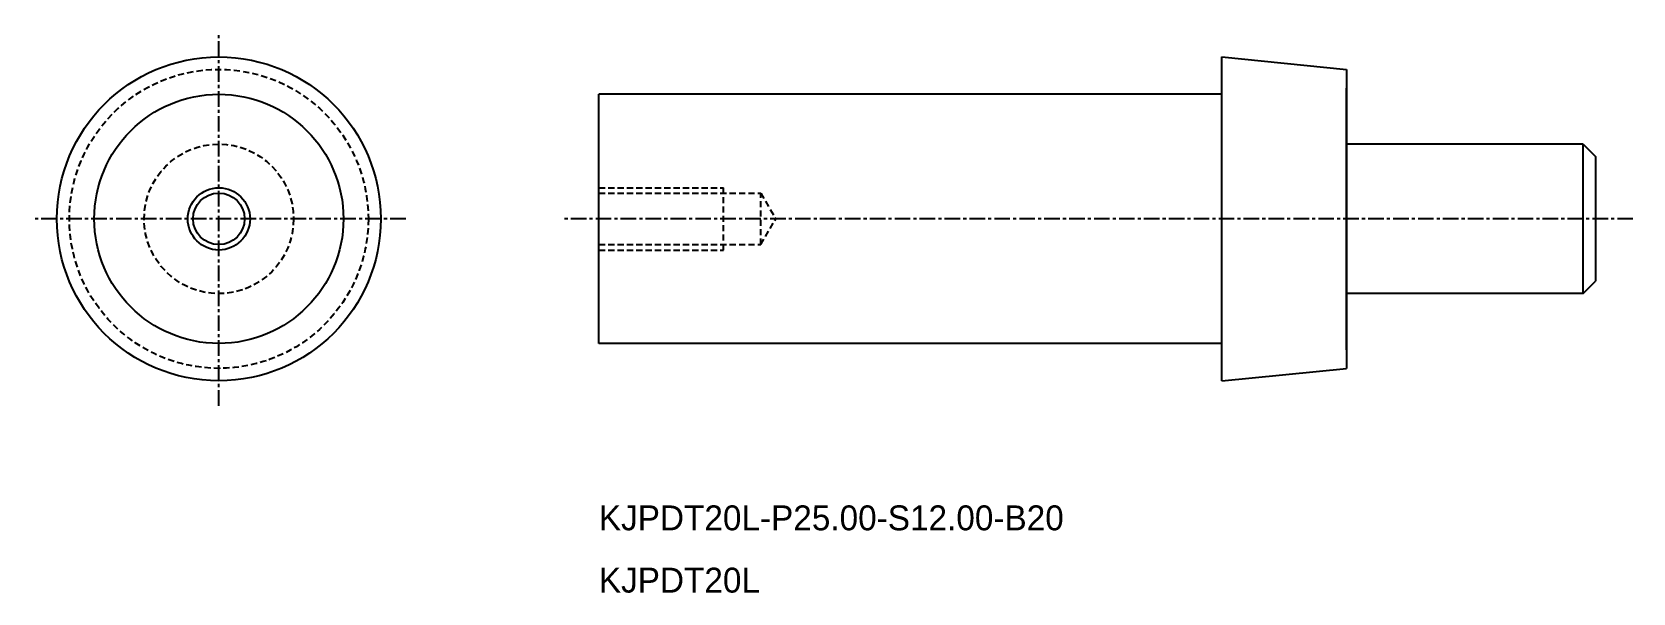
# Model space of a CAD drawing. Extents: x -2044 to -1915, y -1014 to -969.
import ezdxf

# ---------------------------------------------------------------- set-up
doc = ezdxf.new("R2010")
doc.units = 0
doc.linetypes.add('CENTER', pattern=[2, 1.25, -0.25, 0.25, -0.25])
doc.linetypes.add('DASHED', pattern=[0.75, 0.5, -0.25])
doc.layers.get('0').update_dxf_attribs({"linetype": 'CONTINUOUS'})
doc.layers.add('CENTER', color=1, linetype='CENTER')

msp = doc.modelspace()

# ---------------------------------------------------------------- linework, layer by layer
at = {"color": 7, "linetype": 'CONTINUOUS'}
for p, q in [((-1948.46, -971.14), (-1938.46, -972.14)), ((-1948.46, -997.14), (-1948.46, -971.14)), ((-1938.46, -972.14), (-1938.46, -996.14)), ((-1938.46, -994.64), (-1938.46, -973.64)), ((-1998.46, -994.14), (-1998.46, -974.14)), ((-1948.46, -974.14), (-1998.46, -974.14)), ((-1919.46, -978.14), (-1938.46, -978.14)), ((-1919.46, -990.14), (-1919.46, -978.14)), ((-1919.46, -978.14), (-1918.46, -979.14)), ((-1918.46, -979.14), (-1918.46, -989.14)), ((-1919.46, -990.14), (-1918.46, -989.14)), ((-1919.46, -990.14), (-1938.46, -990.14)), ((-1948.46, -994.14), (-1998.46, -994.14)), ((-1948.46, -997.14), (-1938.46, -996.14))]:
    msp.add_line(p, q, dxfattribs=at)
at = {"color": 3, "linetype": 'DASHED'}
for p, q in [((-1998.46, -981.64), (-1988.46, -981.64)), ((-1988.46, -986.64), (-1988.46, -981.64)), ((-1998.46, -982.08), (-1985.46, -982.08)), ((-1985.46, -986.21), (-1985.46, -982.08)), ((-1985.46, -982.08), (-1984.26, -984.14)), ((-1985.46, -986.21), (-1984.26, -984.14)), ((-1998.46, -986.21), (-1985.46, -986.21)), ((-1998.46, -986.64), (-1988.46, -986.64))]:
    msp.add_line(p, q, dxfattribs=at)
at = {"color": 7, "linetype": 'CONTINUOUS'}
for radius in [13, 10, 2.07]:
    msp.add_circle((-2028.96, -984.14), radius, dxfattribs=at)
at = {"color": 3, "linetype": 'DASHED'}
for radius in [12, 6]:
    msp.add_circle((-2028.96, -984.14), radius, dxfattribs=at)
at = {"color": 3, "linetype": 'CONTINUOUS'}
msp.add_circle((-2028.96, -984.14), 2.5, dxfattribs=at)
at = {"layer": 'CENTER', "color": 1, "linetype": 'CENTER'}
for p, q in [((-2028.96, -999.14), (-2028.96, -969.14)), ((-2013.96, -984.14), (-2043.96, -984.14)), ((-1915.46, -984.14), (-2001.46, -984.14))]:
    msp.add_line(p, q, dxfattribs=at)

# ---------------------------------------------------------------- texts
at = {"color": 7, "linetype": 'CONTINUOUS'}
for s, p in [('KJPDT20L-P25.00-S12.00-B20', (-1998.46, -1009.14)), ('KJPDT20L', (-1998.46, -1014.14))]:
    msp.add_text(s, height=2, dxfattribs=at).set_placement(p)

doc.saveas('drawing.dxf')
